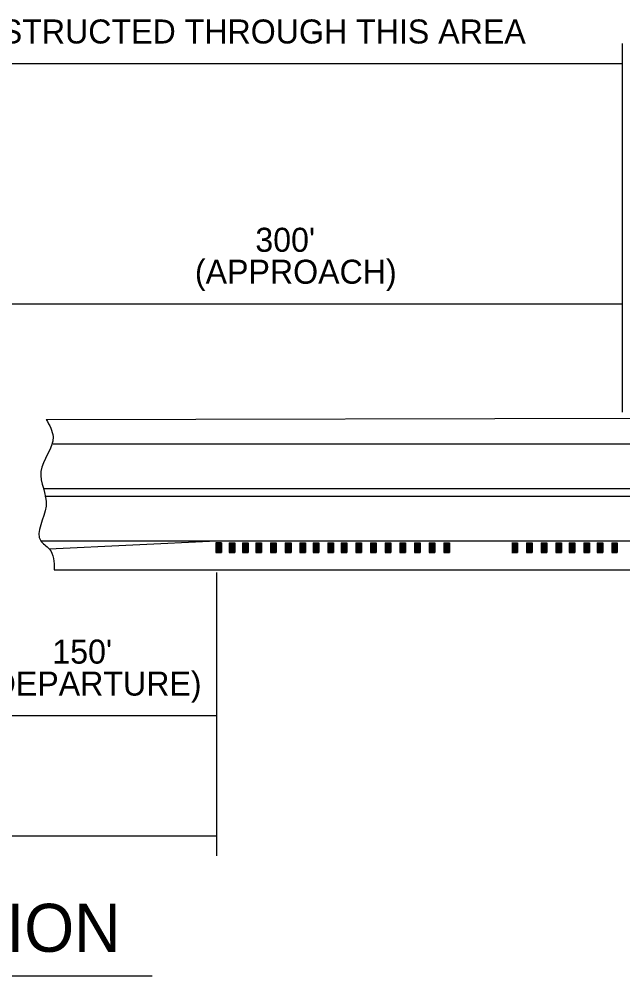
# Model space of a CAD drawing. Extents: x 2 to 587, y 96 to 179.
# Drawn here: x 528.28 to 543.35, y 121.19 to 145.09 of the extents above; entities that cross this region are included whole.
import ezdxf

# ---------------------------------------------------------------- set-up
doc = ezdxf.new("R2010")
doc.units = 0
for name, color, linetype in [('DETAIL 2', 7, 'Continuous'), ('DETAIL 3', 7, 'Continuous'), ('Level 1', 7, 'Continuous'), ('Level 5', 7, 'Continuous'), ('SHT_ Dimensions', 7, 'Continuous'), ('Title', 7, 'Continuous')]:
    doc.layers.add(name, color=color, linetype=linetype)

msp = doc.modelspace()

# ---------------------------------------------------------------- linework, layer by layer
at = {"layer": 'DETAIL 2'}
for p, q in [((543.346, 135.272), (543.346, 144.478)), ((528.956, 135.089), (553.314, 135.139)), ((529.129, 134.478), (553.244, 134.478)), ((528.823, 132.057), (552.998, 132.057)), ((529.031, 131.857), (533.208, 132.057)), ((529.161, 131.336), (552.873, 131.336)), ((533.208, 131.263), (533.208, 124.192))]:
    msp.add_line(p, q, dxfattribs=at)
msp.add_spline([(528.956, 135.089), (529.129, 134.656), (528.823, 133.79), (528.956, 132.923), (528.823, 132.057), (529.031, 131.857), (529.161, 131.336)], degree=3, dxfattribs=at)
at = {"layer": 'DETAIL 3'}
for p, q in [((533.197, 132.006), (533.197, 131.763)), ((533.197, 132.006), (533.338, 132.006)), ((533.338, 132.006), (533.338, 131.763)), ((533.53, 132.006), (533.53, 131.763)), ((533.53, 132.006), (533.671, 132.006)), ((533.671, 132.006), (533.671, 131.763)), ((533.86, 132.006), (533.86, 131.763)), ((533.86, 132.006), (534.002, 132.006)), ((534.002, 132.006), (534.002, 131.763)), ((534.192, 132.006), (534.192, 131.763)), ((534.192, 132.006), (534.334, 132.006)), ((534.334, 132.006), (534.334, 131.763)), ((534.557, 132.006), (534.557, 131.763)), ((534.557, 132.006), (534.699, 132.006)), ((534.699, 132.006), (534.699, 131.763)), ((534.928, 132.006), (534.928, 131.763)), ((534.928, 132.006), (535.07, 132.006)), ((535.07, 132.006), (535.07, 131.763)), ((535.293, 132.006), (535.293, 131.763)), ((535.293, 132.006), (535.435, 132.006)), ((535.435, 132.006), (535.435, 131.763)), ((535.623, 132.006), (535.623, 131.763)), ((535.623, 132.006), (535.764, 132.006)), ((535.764, 132.006), (535.764, 131.763)), ((535.988, 132.006), (535.988, 131.763)), ((535.988, 132.006), (536.129, 132.006)), ((536.129, 132.006), (536.129, 131.763)), ((536.32, 132.006), (536.32, 131.763)), ((536.32, 132.006), (536.461, 132.006)), ((536.461, 132.006), (536.461, 131.763)), ((536.685, 132.006), (536.685, 131.763)), ((536.685, 132.006), (536.827, 132.006)), ((536.827, 132.006), (536.827, 131.763)), ((537.056, 132.006), (537.056, 131.763)), ((537.056, 132.006), (537.198, 132.006)), ((537.198, 132.006), (537.198, 131.763)), ((537.421, 132.006), (537.421, 131.763)), ((537.421, 132.006), (537.563, 132.006)), ((537.563, 132.006), (537.563, 131.763)), ((537.786, 132.006), (537.786, 131.763)), ((537.786, 132.006), (537.928, 132.006)), ((537.928, 132.006), (537.928, 131.763)), ((538.152, 132.006), (538.152, 131.763)), ((538.152, 132.006), (538.293, 132.006)), ((538.293, 132.006), (538.293, 131.763)), ((538.517, 132.006), (538.517, 131.763)), ((538.517, 132.006), (538.658, 132.006)), ((538.658, 132.006), (538.658, 131.763)), ((538.882, 132.006), (538.882, 131.763)), ((538.882, 132.006), (539.023, 132.006)), ((539.023, 132.006), (539.023, 131.763)), ((540.582, 132.006), (540.723, 132.006)), ((540.723, 132.006), (540.723, 131.763)), ((540.947, 132.006), (540.947, 131.763)), ((540.947, 132.006), (541.088, 132.006)), ((541.088, 132.006), (541.088, 131.763)), ((541.318, 132.006), (541.318, 131.763)), ((541.318, 132.006), (541.459, 132.006)), ((541.459, 132.006), (541.459, 131.763)), ((541.683, 132.006), (541.683, 131.763)), ((541.683, 132.006), (541.825, 132.006)), ((541.825, 132.006), (541.825, 131.763)), ((542.012, 132.006), (542.012, 131.763)), ((542.012, 132.006), (542.154, 132.006)), ((542.154, 132.006), (542.154, 131.763)), ((542.378, 132.006), (542.378, 131.763)), ((542.378, 132.006), (542.519, 132.006)), ((542.519, 132.006), (542.519, 131.763)), ((542.71, 132.006), (542.71, 131.763)), ((542.71, 132.006), (542.851, 132.006)), ((542.851, 132.006), (542.851, 131.763)), ((543.075, 132.006), (543.075, 131.763)), ((543.075, 132.006), (543.216, 132.006)), ((543.216, 132.006), (543.216, 131.763)), ((533.197, 131.763), (533.338, 131.763)), ((533.53, 131.763), (533.671, 131.763)), ((533.86, 131.763), (534.002, 131.763)), ((534.192, 131.763), (534.334, 131.763)), ((534.557, 131.763), (534.699, 131.763)), ((534.928, 131.763), (535.07, 131.763)), ((535.293, 131.763), (535.435, 131.763)), ((535.623, 131.763), (535.764, 131.763)), ((535.988, 131.763), (536.129, 131.763)), ((536.32, 131.763), (536.461, 131.763)), ((536.685, 131.763), (536.827, 131.763)), ((537.056, 131.763), (537.198, 131.763)), ((537.421, 131.763), (537.563, 131.763)), ((537.786, 131.763), (537.928, 131.763)), ((538.152, 131.763), (538.293, 131.763)), ((538.517, 131.763), (538.658, 131.763)), ((538.882, 131.763), (539.023, 131.763)), ((540.582, 131.763), (540.723, 131.763)), ((540.947, 131.763), (541.088, 131.763)), ((541.318, 131.763), (541.459, 131.763)), ((541.683, 131.763), (541.825, 131.763)), ((542.012, 131.763), (542.154, 131.763)), ((542.378, 131.763), (542.519, 131.763)), ((542.71, 131.763), (542.851, 131.763)), ((543.075, 131.763), (543.216, 131.763))]:
    msp.add_line(p, q, dxfattribs=at)
at = {"layer": 'Level 1'}
for p, q in [((528.884, 133.363), (553.1, 133.363)), ((528.924, 133.172), (553.224, 133.172)), ((533.338, 132.006), (533.197, 132.006)), ((533.197, 132.006), (533.197, 131.763)), ((533.338, 131.992), (533.197, 131.992)), ((533.338, 131.978), (533.197, 131.978)), ((533.338, 131.963), (533.197, 131.963)), ((533.338, 131.949), (533.197, 131.949)), ((533.338, 131.935), (533.197, 131.935)), ((533.338, 131.92), (533.197, 131.92)), ((533.338, 131.906), (533.197, 131.906)), ((533.338, 132.006), (533.338, 131.763)), ((533.53, 131.994), (533.671, 131.994)), ((533.53, 131.98), (533.671, 131.98)), ((533.53, 131.965), (533.671, 131.965)), ((533.53, 131.951), (533.671, 131.951)), ((533.53, 131.937), (533.671, 131.937)), ((533.53, 131.922), (533.671, 131.922)), ((533.53, 131.908), (533.671, 131.908)), ((533.86, 132.006), (534.002, 132.006)), ((533.86, 131.991), (534.002, 131.991)), ((533.86, 131.977), (534.002, 131.977)), ((533.86, 131.963), (534.002, 131.963)), ((533.86, 131.948), (534.002, 131.948)), ((533.86, 131.934), (534.002, 131.934)), ((533.86, 131.92), (534.002, 131.92)), ((533.86, 131.905), (534.002, 131.905)), ((534.192, 132.004), (534.334, 132.004)), ((534.192, 131.989), (534.334, 131.989)), ((534.192, 131.975), (534.334, 131.975)), ((534.192, 131.961), (534.334, 131.961)), ((534.192, 131.946), (534.334, 131.946)), ((534.192, 131.932), (534.334, 131.932)), ((534.192, 131.918), (534.334, 131.918)), ((534.192, 131.903), (534.334, 131.903)), ((534.557, 131.996), (534.699, 131.996)), ((534.557, 131.982), (534.699, 131.982)), ((534.557, 131.968), (534.699, 131.968)), ((534.557, 131.953), (534.699, 131.953)), ((534.557, 131.939), (534.699, 131.939)), ((534.557, 131.925), (534.699, 131.925)), ((534.557, 131.91), (534.699, 131.91)), ((534.928, 131.996), (535.07, 131.996)), ((534.928, 131.996), (535.07, 131.996)), ((534.928, 131.982), (535.07, 131.982)), ((534.928, 131.982), (535.07, 131.982)), ((534.928, 131.968), (535.07, 131.968)), ((534.928, 131.968), (535.07, 131.968)), ((534.928, 131.953), (535.07, 131.953)), ((534.928, 131.953), (535.07, 131.953)), ((534.928, 131.939), (535.07, 131.939)), ((534.928, 131.939), (535.07, 131.939)), ((534.928, 131.925), (535.07, 131.925)), ((534.928, 131.925), (535.07, 131.925)), ((534.928, 131.91), (535.07, 131.91)), ((534.928, 131.91), (535.07, 131.91)), ((535.293, 131.996), (535.435, 131.996)), ((535.293, 131.982), (535.435, 131.982)), ((535.293, 131.968), (535.435, 131.968)), ((535.293, 131.953), (535.435, 131.953)), ((535.293, 131.939), (535.435, 131.939)), ((535.293, 131.925), (535.435, 131.925)), ((535.293, 131.91), (535.435, 131.91)), ((535.623, 131.996), (535.764, 131.996)), ((535.623, 131.982), (535.764, 131.982)), ((535.623, 131.968), (535.764, 131.968)), ((535.623, 131.953), (535.764, 131.953)), ((535.623, 131.939), (535.764, 131.939)), ((535.623, 131.925), (535.764, 131.925)), ((535.623, 131.91), (535.764, 131.91)), ((535.988, 131.996), (536.129, 131.996)), ((535.988, 131.982), (536.129, 131.982)), ((535.988, 131.968), (536.129, 131.968)), ((535.988, 131.953), (536.129, 131.953)), ((535.988, 131.939), (536.129, 131.939)), ((535.988, 131.925), (536.129, 131.925)), ((535.988, 131.91), (536.129, 131.91)), ((536.32, 131.996), (536.461, 131.996)), ((536.32, 131.982), (536.461, 131.982)), ((536.32, 131.968), (536.461, 131.968)), ((536.32, 131.953), (536.461, 131.953)), ((536.32, 131.939), (536.461, 131.939)), ((536.32, 131.925), (536.461, 131.925)), ((536.32, 131.91), (536.461, 131.91)), ((536.685, 131.996), (536.827, 131.996)), ((536.685, 131.982), (536.827, 131.982)), ((536.685, 131.968), (536.827, 131.968)), ((536.685, 131.953), (536.827, 131.953)), ((536.685, 131.939), (536.827, 131.939)), ((536.685, 131.925), (536.827, 131.925)), ((536.685, 131.91), (536.827, 131.91)), ((537.056, 131.996), (537.198, 131.996)), ((537.056, 131.982), (537.198, 131.982)), ((537.056, 131.968), (537.198, 131.968)), ((537.056, 131.953), (537.198, 131.953)), ((537.056, 131.939), (537.198, 131.939)), ((537.056, 131.925), (537.198, 131.925)), ((537.056, 131.91), (537.198, 131.91)), ((537.421, 131.996), (537.563, 131.996)), ((537.421, 131.982), (537.563, 131.982)), ((537.421, 131.968), (537.563, 131.968)), ((537.421, 131.953), (537.563, 131.953)), ((537.421, 131.939), (537.563, 131.939)), ((537.421, 131.925), (537.563, 131.925)), ((537.421, 131.91), (537.563, 131.91)), ((537.786, 131.996), (537.928, 131.996)), ((537.786, 131.982), (537.928, 131.982)), ((537.786, 131.968), (537.928, 131.968)), ((537.786, 131.953), (537.928, 131.953)), ((537.786, 131.939), (537.928, 131.939)), ((537.786, 131.925), (537.928, 131.925)), ((537.786, 131.91), (537.928, 131.91)), ((538.152, 131.996), (538.293, 131.996)), ((538.152, 131.982), (538.293, 131.982)), ((538.152, 131.968), (538.293, 131.968)), ((538.152, 131.953), (538.293, 131.953)), ((538.152, 131.939), (538.293, 131.939)), ((538.152, 131.925), (538.293, 131.925)), ((538.152, 131.91), (538.293, 131.91)), ((538.517, 131.996), (538.658, 131.996)), ((538.517, 131.982), (538.658, 131.982)), ((538.517, 131.968), (538.658, 131.968)), ((538.517, 131.953), (538.658, 131.953)), ((538.517, 131.939), (538.658, 131.939)), ((538.517, 131.925), (538.658, 131.925)), ((538.517, 131.91), (538.658, 131.91)), ((538.882, 131.996), (539.023, 131.996)), ((538.882, 131.982), (539.023, 131.982)), ((538.882, 131.968), (539.023, 131.968)), ((538.882, 131.953), (539.023, 131.953)), ((538.882, 131.939), (539.023, 131.939)), ((538.882, 131.925), (539.023, 131.925)), ((538.882, 131.91), (539.023, 131.91)), ((540.582, 131.997), (540.723, 131.997)), ((540.582, 131.982), (540.723, 131.982)), ((540.582, 131.968), (540.723, 131.968)), ((540.582, 131.954), (540.723, 131.954)), ((540.582, 131.939), (540.723, 131.939)), ((540.582, 131.925), (540.723, 131.925)), ((540.582, 131.911), (540.723, 131.911)), ((540.947, 131.997), (541.088, 131.997)), ((540.947, 131.982), (541.088, 131.982)), ((540.947, 131.968), (541.088, 131.968)), ((540.947, 131.954), (541.088, 131.954)), ((540.947, 131.939), (541.088, 131.939)), ((540.947, 131.925), (541.088, 131.925)), ((540.947, 131.911), (541.088, 131.911)), ((541.318, 131.997), (541.459, 131.997)), ((541.318, 131.982), (541.459, 131.982)), ((541.318, 131.968), (541.459, 131.968)), ((541.318, 131.954), (541.459, 131.954)), ((541.318, 131.939), (541.459, 131.939)), ((541.318, 131.925), (541.459, 131.925)), ((541.318, 131.911), (541.459, 131.911)), ((541.683, 131.997), (541.825, 131.997)), ((541.683, 131.982), (541.825, 131.982)), ((541.683, 131.968), (541.825, 131.968)), ((541.683, 131.954), (541.825, 131.954)), ((541.683, 131.939), (541.825, 131.939)), ((541.683, 131.925), (541.825, 131.925)), ((541.683, 131.911), (541.825, 131.911)), ((542.012, 131.997), (542.154, 131.997)), ((542.012, 131.982), (542.154, 131.982)), ((542.012, 131.968), (542.154, 131.968)), ((542.012, 131.954), (542.154, 131.954)), ((542.012, 131.939), (542.154, 131.939)), ((542.012, 131.925), (542.154, 131.925)), ((542.012, 131.911), (542.154, 131.911)), ((542.378, 131.999), (542.519, 131.999)), ((542.378, 131.985), (542.519, 131.985)), ((542.378, 131.971), (542.519, 131.971)), ((542.378, 131.956), (542.519, 131.956)), ((542.378, 131.942), (542.519, 131.942)), ((542.378, 131.928), (542.519, 131.928)), ((542.378, 131.913), (542.519, 131.913)), ((542.71, 131.999), (542.851, 131.999)), ((542.71, 131.985), (542.851, 131.985)), ((542.71, 131.971), (542.851, 131.971)), ((542.71, 131.956), (542.851, 131.956)), ((542.71, 131.942), (542.851, 131.942)), ((542.71, 131.928), (542.851, 131.928)), ((542.71, 131.913), (542.851, 131.913)), ((543.075, 131.999), (543.216, 131.999)), ((543.075, 131.985), (543.216, 131.985)), ((543.075, 131.971), (543.216, 131.971)), ((543.075, 131.956), (543.216, 131.956)), ((543.075, 131.942), (543.216, 131.942)), ((543.075, 131.928), (543.216, 131.928)), ((543.075, 131.913), (543.216, 131.913)), ((533.338, 131.892), (533.197, 131.892)), ((533.338, 131.877), (533.197, 131.877)), ((533.338, 131.863), (533.197, 131.863)), ((533.338, 131.849), (533.197, 131.849)), ((533.338, 131.834), (533.197, 131.834)), ((533.338, 131.82), (533.197, 131.82)), ((533.338, 131.806), (533.197, 131.806)), ((533.338, 131.791), (533.197, 131.791)), ((533.338, 131.777), (533.197, 131.777)), ((533.338, 131.763), (533.197, 131.763)), ((533.53, 131.894), (533.671, 131.894)), ((533.53, 131.879), (533.671, 131.879)), ((533.53, 131.865), (533.671, 131.865)), ((533.53, 131.851), (533.671, 131.851)), ((533.53, 131.837), (533.671, 131.837)), ((533.53, 131.822), (533.671, 131.822)), ((533.53, 131.808), (533.671, 131.808)), ((533.53, 131.794), (533.671, 131.794)), ((533.53, 131.779), (533.671, 131.779)), ((533.53, 131.765), (533.671, 131.765)), ((533.86, 131.891), (534.002, 131.891)), ((533.86, 131.877), (534.002, 131.877)), ((533.86, 131.862), (534.002, 131.862)), ((533.86, 131.848), (534.002, 131.848)), ((533.86, 131.834), (534.002, 131.834)), ((533.86, 131.82), (534.002, 131.82)), ((533.86, 131.805), (534.002, 131.805)), ((533.86, 131.791), (534.002, 131.791)), ((533.86, 131.777), (534.002, 131.777)), ((534.192, 131.889), (534.334, 131.889)), ((534.192, 131.875), (534.334, 131.875)), ((534.192, 131.86), (534.334, 131.86)), ((534.192, 131.846), (534.334, 131.846)), ((534.192, 131.832), (534.334, 131.832)), ((534.192, 131.817), (534.334, 131.817)), ((534.192, 131.803), (534.334, 131.803)), ((534.192, 131.789), (534.334, 131.789)), ((534.192, 131.774), (534.334, 131.774)), ((534.557, 131.896), (534.699, 131.896)), ((534.557, 131.882), (534.699, 131.882)), ((534.557, 131.867), (534.699, 131.867)), ((534.557, 131.853), (534.699, 131.853)), ((534.557, 131.839), (534.699, 131.839)), ((534.557, 131.824), (534.699, 131.824)), ((534.557, 131.81), (534.699, 131.81)), ((534.557, 131.796), (534.699, 131.796)), ((534.557, 131.781), (534.699, 131.781)), ((534.557, 131.767), (534.699, 131.767)), ((534.928, 131.896), (535.07, 131.896)), ((534.928, 131.896), (535.07, 131.896)), ((534.928, 131.882), (535.07, 131.882)), ((534.928, 131.882), (535.07, 131.882)), ((534.928, 131.867), (535.07, 131.867)), ((534.928, 131.867), (535.07, 131.867)), ((534.928, 131.853), (535.07, 131.853)), ((534.928, 131.853), (535.07, 131.853)), ((534.928, 131.839), (535.07, 131.839)), ((534.928, 131.839), (535.07, 131.839)), ((534.928, 131.824), (535.07, 131.824)), ((534.928, 131.824), (535.07, 131.824)), ((534.928, 131.81), (535.07, 131.81)), ((534.928, 131.81), (535.07, 131.81)), ((534.928, 131.796), (535.07, 131.796)), ((534.928, 131.796), (535.07, 131.796)), ((534.928, 131.781), (535.07, 131.781)), ((534.928, 131.781), (535.07, 131.781)), ((534.928, 131.767), (535.07, 131.767)), ((534.928, 131.767), (535.07, 131.767)), ((535.293, 131.896), (535.435, 131.896)), ((535.293, 131.882), (535.435, 131.882)), ((535.293, 131.867), (535.435, 131.867)), ((535.293, 131.853), (535.435, 131.853)), ((535.293, 131.839), (535.435, 131.839)), ((535.293, 131.824), (535.435, 131.824)), ((535.293, 131.81), (535.435, 131.81)), ((535.293, 131.796), (535.435, 131.796)), ((535.293, 131.781), (535.435, 131.781)), ((535.293, 131.767), (535.435, 131.767)), ((535.623, 131.896), (535.764, 131.896)), ((535.623, 131.882), (535.764, 131.882)), ((535.623, 131.867), (535.764, 131.867)), ((535.623, 131.853), (535.764, 131.853)), ((535.623, 131.839), (535.764, 131.839)), ((535.623, 131.824), (535.764, 131.824)), ((535.623, 131.81), (535.764, 131.81)), ((535.623, 131.796), (535.764, 131.796)), ((535.623, 131.781), (535.764, 131.781)), ((535.623, 131.767), (535.764, 131.767)), ((535.988, 131.896), (536.129, 131.896)), ((535.988, 131.882), (536.129, 131.882)), ((535.988, 131.867), (536.129, 131.867)), ((535.988, 131.853), (536.129, 131.853)), ((535.988, 131.839), (536.129, 131.839)), ((535.988, 131.824), (536.129, 131.824)), ((535.988, 131.81), (536.129, 131.81)), ((535.988, 131.796), (536.129, 131.796)), ((535.988, 131.781), (536.129, 131.781)), ((535.988, 131.767), (536.129, 131.767)), ((536.32, 131.896), (536.461, 131.896)), ((536.32, 131.882), (536.461, 131.882)), ((536.32, 131.867), (536.461, 131.867)), ((536.32, 131.853), (536.461, 131.853)), ((536.32, 131.839), (536.461, 131.839)), ((536.32, 131.824), (536.461, 131.824)), ((536.32, 131.81), (536.461, 131.81)), ((536.32, 131.796), (536.461, 131.796)), ((536.32, 131.781), (536.461, 131.781)), ((536.32, 131.767), (536.461, 131.767)), ((536.685, 131.896), (536.827, 131.896)), ((536.685, 131.882), (536.827, 131.882)), ((536.685, 131.867), (536.827, 131.867)), ((536.685, 131.853), (536.827, 131.853)), ((536.685, 131.839), (536.827, 131.839)), ((536.685, 131.824), (536.827, 131.824)), ((536.685, 131.81), (536.827, 131.81)), ((536.685, 131.796), (536.827, 131.796)), ((536.685, 131.781), (536.827, 131.781)), ((536.685, 131.767), (536.827, 131.767)), ((537.056, 131.896), (537.198, 131.896)), ((537.056, 131.882), (537.198, 131.882)), ((537.056, 131.867), (537.198, 131.867)), ((537.056, 131.853), (537.198, 131.853)), ((537.056, 131.839), (537.198, 131.839)), ((537.056, 131.824), (537.198, 131.824)), ((537.056, 131.81), (537.198, 131.81)), ((537.056, 131.796), (537.198, 131.796)), ((537.056, 131.781), (537.198, 131.781)), ((537.056, 131.767), (537.198, 131.767)), ((537.421, 131.896), (537.563, 131.896)), ((537.421, 131.882), (537.563, 131.882)), ((537.421, 131.867), (537.563, 131.867)), ((537.421, 131.853), (537.563, 131.853)), ((537.421, 131.839), (537.563, 131.839)), ((537.421, 131.824), (537.563, 131.824)), ((537.421, 131.81), (537.563, 131.81)), ((537.421, 131.796), (537.563, 131.796)), ((537.421, 131.781), (537.563, 131.781)), ((537.421, 131.767), (537.563, 131.767)), ((537.786, 131.896), (537.928, 131.896)), ((537.786, 131.882), (537.928, 131.882)), ((537.786, 131.867), (537.928, 131.867)), ((537.786, 131.853), (537.928, 131.853)), ((537.786, 131.839), (537.928, 131.839)), ((537.786, 131.824), (537.928, 131.824)), ((537.786, 131.81), (537.928, 131.81)), ((537.786, 131.796), (537.928, 131.796)), ((537.786, 131.781), (537.928, 131.781)), ((537.786, 131.767), (537.928, 131.767)), ((538.152, 131.896), (538.293, 131.896)), ((538.152, 131.882), (538.293, 131.882)), ((538.152, 131.867), (538.293, 131.867)), ((538.152, 131.853), (538.293, 131.853)), ((538.152, 131.839), (538.293, 131.839)), ((538.152, 131.824), (538.293, 131.824)), ((538.152, 131.81), (538.293, 131.81)), ((538.152, 131.796), (538.293, 131.796)), ((538.152, 131.781), (538.293, 131.781)), ((538.152, 131.767), (538.293, 131.767)), ((538.517, 131.896), (538.658, 131.896)), ((538.517, 131.882), (538.658, 131.882)), ((538.517, 131.867), (538.658, 131.867)), ((538.517, 131.853), (538.658, 131.853)), ((538.517, 131.839), (538.658, 131.839)), ((538.517, 131.824), (538.658, 131.824)), ((538.517, 131.81), (538.658, 131.81)), ((538.517, 131.796), (538.658, 131.796)), ((538.517, 131.781), (538.658, 131.781)), ((538.517, 131.767), (538.658, 131.767)), ((538.882, 131.896), (539.023, 131.896)), ((538.882, 131.882), (539.023, 131.882)), ((538.882, 131.867), (539.023, 131.867)), ((538.882, 131.853), (539.023, 131.853)), ((538.882, 131.839), (539.023, 131.839)), ((538.882, 131.824), (539.023, 131.824)), ((538.882, 131.81), (539.023, 131.81)), ((538.882, 131.796), (539.023, 131.796)), ((538.882, 131.781), (539.023, 131.781)), ((538.882, 131.767), (539.023, 131.767)), ((540.582, 131.896), (540.723, 131.896)), ((540.582, 131.882), (540.723, 131.882)), ((540.582, 131.868), (540.723, 131.868)), ((540.582, 131.853), (540.723, 131.853)), ((540.582, 131.839), (540.723, 131.839)), ((540.582, 131.825), (540.723, 131.825)), ((540.582, 131.811), (540.723, 131.811)), ((540.582, 131.796), (540.723, 131.796)), ((540.582, 131.782), (540.723, 131.782)), ((540.582, 131.768), (540.723, 131.768)), ((540.947, 131.896), (541.088, 131.896)), ((540.947, 131.882), (541.088, 131.882)), ((540.947, 131.868), (541.088, 131.868)), ((540.947, 131.853), (541.088, 131.853)), ((540.947, 131.839), (541.088, 131.839)), ((540.947, 131.825), (541.088, 131.825)), ((540.947, 131.811), (541.088, 131.811)), ((540.947, 131.796), (541.088, 131.796)), ((540.947, 131.782), (541.088, 131.782)), ((540.947, 131.768), (541.088, 131.768)), ((541.318, 131.896), (541.459, 131.896)), ((541.318, 131.882), (541.459, 131.882)), ((541.318, 131.868), (541.459, 131.868)), ((541.318, 131.853), (541.459, 131.853)), ((541.318, 131.839), (541.459, 131.839)), ((541.318, 131.825), (541.459, 131.825)), ((541.318, 131.811), (541.459, 131.811)), ((541.318, 131.796), (541.459, 131.796)), ((541.318, 131.782), (541.459, 131.782)), ((541.318, 131.768), (541.459, 131.768)), ((541.683, 131.896), (541.825, 131.896)), ((541.683, 131.882), (541.825, 131.882)), ((541.683, 131.868), (541.825, 131.868)), ((541.683, 131.853), (541.825, 131.853)), ((541.683, 131.839), (541.825, 131.839)), ((541.683, 131.825), (541.825, 131.825)), ((541.683, 131.811), (541.825, 131.811)), ((541.683, 131.796), (541.825, 131.796)), ((541.683, 131.782), (541.825, 131.782)), ((541.683, 131.768), (541.825, 131.768)), ((542.012, 131.896), (542.154, 131.896)), ((542.012, 131.882), (542.154, 131.882)), ((542.012, 131.868), (542.154, 131.868)), ((542.012, 131.853), (542.154, 131.853)), ((542.012, 131.839), (542.154, 131.839)), ((542.012, 131.825), (542.154, 131.825)), ((542.012, 131.811), (542.154, 131.811)), ((542.012, 131.796), (542.154, 131.796)), ((542.012, 131.782), (542.154, 131.782)), ((542.012, 131.768), (542.154, 131.768)), ((542.378, 131.899), (542.519, 131.899)), ((542.378, 131.885), (542.519, 131.885)), ((542.378, 131.87), (542.519, 131.87)), ((542.378, 131.856), (542.519, 131.856)), ((542.378, 131.842), (542.519, 131.842)), ((542.378, 131.828), (542.519, 131.828)), ((542.378, 131.813), (542.519, 131.813)), ((542.378, 131.799), (542.519, 131.799)), ((542.378, 131.785), (542.519, 131.785)), ((542.378, 131.77), (542.519, 131.77)), ((542.71, 131.899), (542.851, 131.899)), ((542.71, 131.885), (542.851, 131.885)), ((542.71, 131.87), (542.851, 131.87)), ((542.71, 131.856), (542.851, 131.856)), ((542.71, 131.842), (542.851, 131.842)), ((542.71, 131.828), (542.851, 131.828)), ((542.71, 131.813), (542.851, 131.813)), ((542.71, 131.799), (542.851, 131.799)), ((542.71, 131.785), (542.851, 131.785)), ((542.71, 131.77), (542.851, 131.77)), ((543.075, 131.899), (543.216, 131.899)), ((543.075, 131.885), (543.216, 131.885)), ((543.075, 131.87), (543.216, 131.87)), ((543.075, 131.856), (543.216, 131.856)), ((543.075, 131.842), (543.216, 131.842)), ((543.075, 131.828), (543.216, 131.828)), ((543.075, 131.813), (543.216, 131.813)), ((543.075, 131.799), (543.216, 131.799)), ((543.075, 131.785), (543.216, 131.785)), ((543.075, 131.77), (543.216, 131.77))]:
    msp.add_line(p, q, dxfattribs=at)
at = {"layer": 'SHT_ Dimensions'}
for p, q in [((508.105, 143.978), (543.346, 143.978)), ((526.781, 137.978), (543.346, 137.978)), ((526.781, 127.692), (533.208, 127.692)), ((490.061, 124.692), (533.208, 124.692))]:
    msp.add_line(p, q, dxfattribs=at)
at = {"layer": 'Title'}
msp.add_line((511.6, 121.192), (531.6, 121.192), dxfattribs=at)

# ---------------------------------------------------------------- texts
at = {"layer": 'Level 5'}
for s, p in [('NO SHOULDER RUMBLE STRIPS TO BE CONSTRUCTED THROUGH THIS AREA', (510.616, 144.478)), ("300'", (534.179, 139.276)), ('(APPROACH)', (532.671, 138.478)), ("150'", (529.111, 128.99)), ('(DEPARTURE)', (527.354, 128.192))]:
    msp.add_text(s, height=0.6, dxfattribs=at).set_placement(p)
at = {"layer": 'Title'}
msp.add_text('TYPICAL INTERSECTION', height=1.2, dxfattribs=at).set_placement((511.736, 121.792))

doc.saveas('drawing.dxf')
